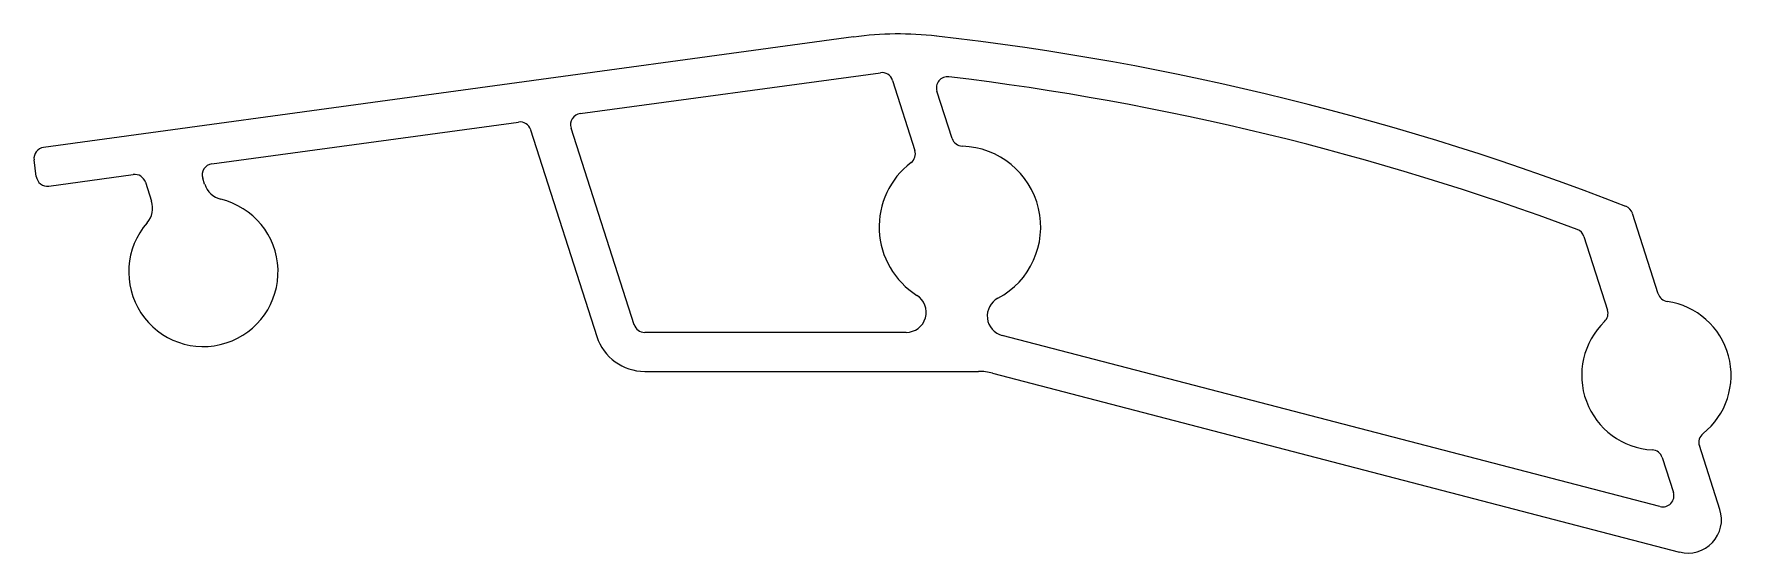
# Model space of a CAD drawing. Header units: metres. Extents: x -53 to 99, y -16 to 30.
import ezdxf

# ---------------------------------------------------------------- set-up
doc = ezdxf.new("R2010")
doc.units = ezdxf.units.M

msp = doc.modelspace()

# ---------------------------------------------------------------- linework, layer by layer
for p, q in [((20.74, 30.01), (-51.93, 20.1)), ((20.74, 30.01), (20.74, 30.01)), ((28.19, 30.09), (28.19, 30.09)), ((-3.78, 23.13), (23.14, 26.8)), ((23.14, 26.8), (23.14, 26.8)), ((24.23, 26.11), (26.24, 19.83)), ((24.23, 26.11), (24.23, 26.11)), ((29.29, 26.44), (29.29, 26.44)), ((29.57, 20.9), (28.22, 25.14)), ((28.22, 25.14), (28.22, 25.14)), ((-3.78, 23.13), (-3.78, 23.13)), ((-36.83, 18.62), (-9.32, 22.37)), ((-9.32, 22.37), (-9.32, 22.37)), ((-8.23, 21.69), (-2.28, 3.13)), ((-8.23, 21.69), (-8.23, 21.69)), ((1.05, 4.19), (-4.6, 21.83)), ((-4.6, 21.83), (-4.6, 21.83)), ((-51.93, 20.1), (-51.93, 20.1)), ((26.24, 19.83), (26.24, 19.83)), ((29.57, 20.9), (29.57, 20.9)), ((30.5, 20.21), (30.5, 20.21)), ((-52.58, 17.49), (-52.78, 18.97)), ((-52.78, 18.97), (-52.78, 18.97)), ((-36.83, 18.62), (-36.83, 18.62)), ((25.89, 18.73), (25.89, 18.73)), ((-52.58, 17.49), (-52.58, 17.49)), ((-51.45, 16.63), (-43.88, 17.66)), ((-43.88, 17.66), (-43.88, 17.66)), ((-42.79, 16.98), (-42.24, 15.26)), ((-42.79, 16.98), (-42.79, 16.98)), ((-37.48, 16.79), (-37.65, 17.33)), ((-37.65, 17.33), (-37.65, 17.33)), ((-37.48, 16.79), (-37.48, 16.79)), ((-51.45, 16.63), (-51.45, 16.63)), ((-42.24, 15.26), (-42.24, 15.26)), ((-36.04, 15.45), (-36.04, 15.45)), ((90.03, 14.81), (90.03, 14.81)), ((92.93, 6.96), (90.62, 14.18)), ((90.62, 14.18), (90.62, 14.18)), ((-42.64, 13.34), (-42.64, 13.34)), ((85.66, 12.73), (85.66, 12.73)), ((86.26, 12.1), (88.37, 5.5)), ((86.26, 12.1), (86.26, 12.1)), ((26.42, 6.82), (26.42, 6.82)), ((33.69, 6.56), (33.69, 6.56)), ((92.93, 6.96), (92.93, 6.96)), ((93.74, 6.28), (93.74, 6.28)), ((88.37, 5.5), (88.37, 5.5)), ((-2.28, 3.13), (-2.28, 3.13)), ((1.05, 4.19), (1.05, 4.19)), ((25.46, 3.5), (2, 3.5)), ((93.08, -12.13), (34.08, 3.23)), ((34.08, 3.23), (34.08, 3.23)), ((88.11, 4.48), (88.11, 4.48)), ((2, 0), (31.95, 0)), ((2, 0), (2, 0)), ((33.21, -0.16), (94.84, -16.21)), ((33.21, -0.16), (33.21, -0.16)), ((96.95, -5.58), (96.95, -5.58)), ((92.39, -7.04), (92.39, -7.04)), ((98.45, -12.39), (96.62, -6.66)), ((96.62, -6.66), (96.62, -6.66)), ((93.29, -7.73), (94.29, -10.86)), ((93.29, -7.73), (93.29, -7.73)), ((93.08, -12.13), (93.08, -12.13)), ((94.29, -10.86), (94.29, -10.86)), ((98.45, -12.39), (98.45, -12.39)), ((94.84, -16.21), (94.84, -16.21))]:
    msp.add_line(p, q)
for centre, radius, start, end in [((24.8, 0.28), 30, 83.501, 97.7627), ((0.12, -216.32), 248, 68.7453, 83.501), ((23.28, 25.81), 1, 17.7627, 97.7627), ((29.17, 25.44), 1, 83.1491, 197.7627), ((0.12, -216.32), 244.5, 69.5231, 83.1491), ((-3.65, 22.14), 1, 97.7627, 197.7627), ((-9.18, 21.38), 1, 17.7627, 97.7627), ((-51.79, 19.11), 1, 97.7627, 187.7627), ((25.29, 19.53), 1, 307.2339, 17.7627), ((30.53, 21.21), 1, 197.7627, 268.2915), ((30.28, 12.96), 7.25, 298.0427, 88.2915), ((-36.7, 17.63), 1, 97.7627, 197.7627), ((30.28, 12.96), 7.25, 127.2339, 237.8097), ((-51.59, 17.62), 1, 187.7627, 277.7627), ((-43.74, 16.67), 1, 17.7627, 97.7627), ((-35.57, 17.4), 2, 197.7627, 256.6153), ((-37.59, 8.93), 6.7, 138.9101, 76.6153), ((-44.14, 14.65), 2, 318.9101, 17.7627), ((89.66, 13.88), 1, 17.7627, 68.7453), ((85.31, 11.8), 1, 17.7627, 69.5231), ((25.46, 5.3), 1.8, 270, 57.8097), ((34.53, 4.97), 1.8, 118.0427, 255.4076), ((93.88, 7.27), 1, 197.7627, 261.6186), ((92.76, -0.35), 6.7, 308.6875, 81.6186), ((87.42, 5.2), 1, 313.9068, 17.7627), ((2, 4.5), 4.5, 197.7627, 270), ((2, 4.5), 1, 197.7627, 270), ((92.76, -0.35), 6.7, 133.9068, 266.8379), ((31.95, -5), 5, 75.4076, 90), ((97.57, -6.36), 1, 128.6875, 197.7627), ((92.33, -8.04), 1, 17.7627, 86.8379), ((93.34, -11.16), 1, 255.4076, 17.7627), ((95.6, -13.3), 3, 255.4076, 17.7627)]:
    msp.add_arc(centre, radius, start, end)

doc.saveas('drawing.dxf')
